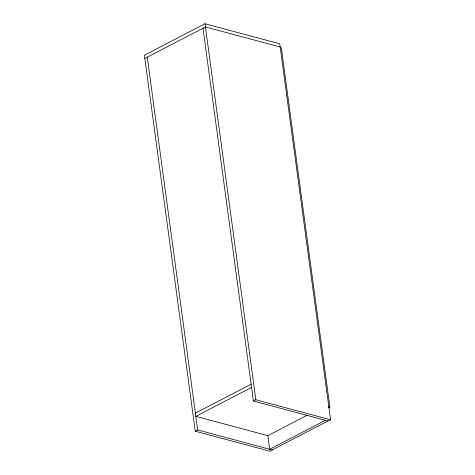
<?xml version="1.0" encoding="UTF-8"?>
<svg xmlns="http://www.w3.org/2000/svg" width="475" height="475" viewBox="0 0 475 475"><rect width="100%" height="100%" fill="white"/><g stroke="black" fill="none" stroke-linecap="round" stroke-linejoin="round"><path stroke-width="0.71" d="M203.003 28.209L253.407 401.007L328.166 421.052L330.588 419.793L279.751 43.795L204.992 23.75L144.412 55.207L195.249 431.205L270.008 451.25L272.43 449.991L197.671 429.946L195.249 431.205M144.845 58.407L205.426 26.95L280.185 46.995M195.397 413.149L251.138 384.21M251.572 387.41L195.831 416.349L267.847 435.658L307.194 415.227M253.407 401.007L255.829 399.748L330.588 419.793M328.587 407.746L329.893 407.069L281.325 47.874L280.084 47.536M325.423 420.316L269.687 449.255L267.847 435.658M272.181 449.926L327.916 420.987M328.647 406.737L329.893 407.069M204.992 23.75L255.829 399.748M147.268 57.148L197.671 429.946"/></g></svg>
